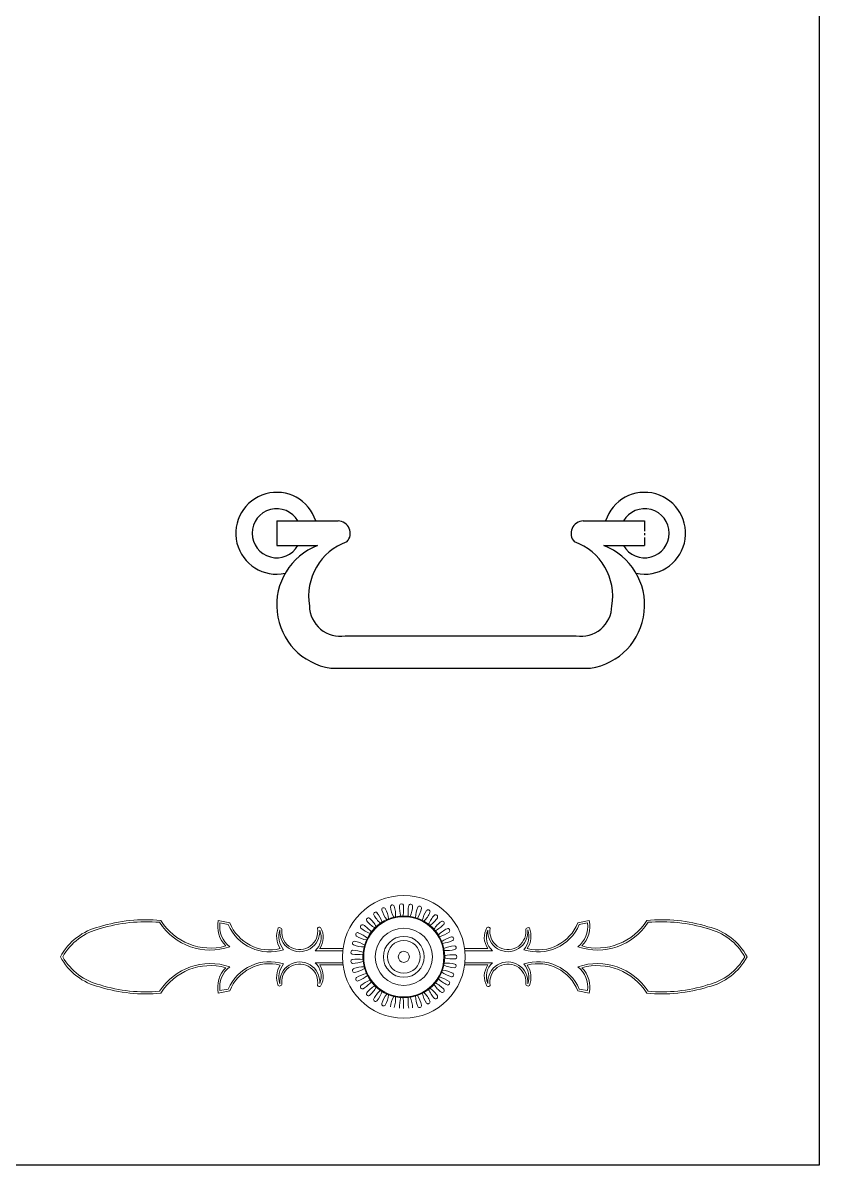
# Model space of a CAD drawing. Header units: millimetres. Extents: x -159345 to -158169, y -77510 to -76933.
# Drawn here: x -158363.8 to -158169, y -77510.4 to -77231.1 of the extents above; entities that cross this region are included whole.
import ezdxf

# ---------------------------------------------------------------- set-up
doc = ezdxf.new("R2010")
doc.units = ezdxf.units.MM
doc.header["$LTSCALE"] = 2
doc.header["$MEASUREMENT"] = 0
doc.linetypes.add('CENTER', pattern=[2, 1.25, -0.25, 0.25, -0.25])
doc.layers.get('0').update_dxf_attribs({"linetype": 'CONTINUOUS'})
doc.layers.add('实线', color=7, linetype='CONTINUOUS', lineweight=30)
doc.layers.add('标注', color=7, linetype='CONTINUOUS', lineweight=25)

msp = doc.modelspace()

# ---------------------------------------------------------------- linework, layer by layer
at = {"color": 0, "lineweight": 5}
for p, q in [((-158315.98, -77450.63), (-158313.17, -77451.15)), ((-158225.23, -77450.63), (-158228.04, -77451.15)), ((-158315.57, -77451.22), (-158313.53, -77451.59)), ((-158225.63, -77451.22), (-158227.68, -77451.59)), ((-158292.31, -77458), (-158285.53, -77458)), ((-158291.18, -77457.5), (-158285.47, -77457.5)), ((-158250.03, -77457.5), (-158255.74, -77457.5)), ((-158248.89, -77458), (-158255.68, -77458)), ((-158292.31, -77460.99), (-158285.53, -77460.99)), ((-158291.18, -77461.49), (-158285.47, -77461.49)), ((-158250.03, -77461.49), (-158255.74, -77461.49)), ((-158248.89, -77460.99), (-158255.68, -77460.99)), ((-158315.98, -77468.36), (-158313.17, -77467.84)), ((-158315.57, -77467.77), (-158313.53, -77467.4)), ((-158225.23, -77468.36), (-158228.04, -77467.84)), ((-158225.63, -77467.77), (-158227.68, -77467.4))]:
    msp.add_line(p, q, dxfattribs=at)
for radius in [15, 10, 9.8, 7, 5, 4, 1.36]:
    msp.add_circle((-158270.6, -77459.5), radius, dxfattribs=at)
for centre, radius, start, end in [((-158275.52, -77447.98), 0.485, 34.0247, 192.3704), ((-158268.91, -77445.77), 7.45, 198.0981, 218.3717), ((-158281.69, -77451.23), 7.45, 7.914, 28.1876), ((-158273.39, -77447.29), 0.485, 23.739, 182.0847), ((-158266.49, -77446.29), 7.45, 187.8124, 208.086), ((-158280.04, -77449.39), 7.45, 357.6283, 17.9019), ((-158264.2, -77447.24), 7.45, 177.5267, 197.8003), ((-158271.16, -77446.99), 0.485, 13.4533, 171.799), ((-158278.08, -77447.86), 7.45, 347.3426, 7.6161), ((-158262.11, -77448.58), 7.45, 167.241, 187.5146), ((-158268.92, -77447.09), 0.485, 3.1676, 161.5133), ((-158275.88, -77446.72), 7.45, 337.0569, 357.3304), ((-158260.3, -77450.27), 7.45, 156.9553, 177.2289), ((-158273.52, -77445.98), 7.45, 326.7711, 347.0447), ((-158266.73, -77447.59), 0.485, 352.8819, 151.2276), ((-158258.82, -77452.26), 7.45, 146.6696, 166.9431), ((-158264.67, -77448.47), 0.485, 342.5962, 140.9419), ((-158333.63, -77489.1), 38.68, 84.6787, 107.0896), ((-158333.63, -77489.1), 38.18, 85.0488, 107.0896), ((-158317.94, -77443.15), 14.7, 212.5462, 288.9673), ((-158317.94, -77443.15), 14.2, 211.5614, 285.4356), ((-158309.35, -77452.06), 6.78, 167.8772, 224.734), ((-158303.41, -77447.32), 10.49, 201.4321, 284.2907), ((-158279.25, -77450.45), 0.485, 54.5962, 212.9419), ((-158273.84, -77446.05), 7.45, 218.6696, 238.9431), ((-158283.89, -77455.66), 7.45, 28.4854, 48.759), ((-158277.5, -77449.05), 0.485, 44.3104, 202.6562), ((-158271.39, -77445.69), 7.45, 208.3839, 228.6574), ((-158282.99, -77453.35), 7.45, 18.1997, 38.4733), ((-158271.06, -77445.68), 7.45, 316.4854, 336.759), ((-158257.72, -77454.48), 7.45, 136.3839, 156.6574), ((-158268.58, -77445.82), 7.45, 306.1997, 326.4733), ((-158257.03, -77456.86), 7.45, 126.0981, 146.3717), ((-158262.8, -77449.71), 0.485, 332.3104, 130.6562), ((-158261.18, -77451.26), 0.485, 322.0247, 120.3704), ((-158237.8, -77447.32), 10.49, 255.7093, 338.5679), ((-158223.26, -77443.15), 14.7, 251.0327, 327.4538), ((-158223.26, -77443.15), 14.2, 254.5644, 328.4386), ((-158231.86, -77452.06), 6.78, 315.266, 12.1228), ((-158207.58, -77489.1), 38.68, 72.9104, 95.3213), ((-158207.58, -77489.1), 38.18, 72.9104, 94.9512), ((-158341.6, -77466.49), 14.76, 103.2976, 151.7275), ((-158341.6, -77466.49), 14.26, 103.2976, 150.6418), ((-158309.35, -77452.06), 6.28, 172.3031, 232.5542), ((-158303.41, -77447.32), 10.99, 202.8938, 288.1482), ((-158296.21, -77454.49), 5.5, 158.169, 213.0178), ((-158301, -77452.92), 0.569, 344.7852, 122.8534), ((-158296.21, -77454.49), 5, 161.2272, 220.9211), ((-158296.06, -77453.34), 4.9, 174.5949, 4.1708), ((-158296.06, -77453.34), 4.4, 176.481, 10.7538), ((-158295.06, -77454.74), 4.26, 310.1442, 24.3388), ((-158291.24, -77452.87), 0.618, 63.0491, 144.7963), ((-158295.06, -77454.74), 4.76, 324.6096, 30.4827), ((-158281.88, -77454.06), 0.485, 75.1676, 233.5133), ((-158284.39, -77460.57), 7.45, 49.0569, 69.3304), ((-158280.73, -77452.14), 0.485, 64.8819, 223.2276), ((-158276.19, -77446.85), 7.45, 228.9553, 249.2289), ((-158284.36, -77458.09), 7.45, 38.7711, 59.0447), ((-158266.17, -77446.4), 7.45, 295.914, 316.1876), ((-158256.78, -77459.33), 7.45, 115.8124, 136.086), ((-158263.9, -77447.4), 7.45, 285.6283, 305.9019), ((-158259.86, -77453.07), 0.485, 311.739, 110.0847), ((-158246.15, -77454.74), 4.76, 149.5173, 215.3904), ((-158246.15, -77454.74), 4.26, 155.6612, 229.8558), ((-158249.97, -77452.87), 0.618, 35.2037, 116.9509), ((-158245.14, -77453.34), 4.9, 175.8292, 5.4051), ((-158245.14, -77453.34), 4.4, 169.2462, 3.519), ((-158237.8, -77447.32), 10.99, 251.8518, 337.1062), ((-158245, -77454.49), 5, 319.0789, 18.7728), ((-158240.2, -77452.92), 0.569, 57.1466, 195.2148), ((-158245, -77454.49), 5.5, 326.9822, 21.831), ((-158231.86, -77452.06), 6.28, 307.4458, 7.6969), ((-158199.61, -77466.49), 14.26, 29.3582, 76.7024), ((-158199.61, -77466.49), 14.76, 28.2725, 76.7024), ((-158282.67, -77456.17), 0.485, 85.4533, 243.799), ((-158280.28, -77449.62), 7.45, 249.5267, 269.8003), ((-158283.98, -77463.01), 7.45, 59.3426, 79.6161), ((-158278.36, -77448.05), 7.45, 239.241, 259.5146), ((-158256.97, -77461.8), 7.45, 105.5267, 125.8003), ((-158261.85, -77448.79), 7.45, 275.3426, 295.6161), ((-158257.6, -77464.2), 7.45, 95.241, 115.5146), ((-158258.88, -77455.1), 0.485, 301.4533, 99.799), ((-158258.29, -77457.26), 0.485, 291.1676, 89.5133), ((-158341.6, -77452.5), 14.76, 208.2725, 256.7024), ((-158341.6, -77452.5), 14.26, 209.3582, 256.7024), ((-158283.07, -77458.37), 0.485, 95.739, 254.0847), ((-158281.89, -77451.5), 7.45, 259.8124, 280.086), ((-158283.13, -77465.35), 7.45, 69.6283, 89.9019), ((-158260.08, -77450.52), 7.45, 265.0569, 285.3304), ((-158258.65, -77466.44), 7.45, 84.9553, 105.2289), ((-158258.08, -77459.5), 0.485, 280.8819, 79.2276), ((-158199.61, -77452.5), 14.26, 283.2976, 330.6418), ((-158199.61, -77452.5), 14.76, 283.2976, 331.7275), ((-158317.94, -77475.84), 14.7, 71.0327, 147.4538), ((-158317.94, -77475.84), 14.2, 74.5644, 148.4386), ((-158309.35, -77466.93), 6.78, 135.266, 192.1228), ((-158309.35, -77466.93), 6.28, 127.4458, 187.6969), ((-158303.41, -77471.67), 10.99, 71.8518, 157.1062), ((-158303.41, -77471.67), 10.49, 75.7093, 158.5679), ((-158296.21, -77464.51), 5.5, 146.9822, 201.831), ((-158296.21, -77464.51), 5, 139.0789, 198.7728), ((-158296.06, -77465.65), 4.9, 355.8292, 185.4051), ((-158296.06, -77465.65), 4.4, 349.2462, 183.519), ((-158295.06, -77464.25), 4.26, 335.6612, 49.8558), ((-158295.06, -77464.25), 4.76, 329.5173, 35.3904), ((-158283.07, -77460.62), 0.485, 106.0247, 264.3704), ((-158281.89, -77467.49), 7.45, 79.914, 100.1876), ((-158283.13, -77453.65), 7.45, 270.0981, 290.3717), ((-158280.28, -77469.37), 7.45, 90.1997, 110.4733), ((-158257.6, -77454.79), 7.45, 244.4854, 264.759), ((-158260.08, -77468.47), 7.45, 74.6696, 94.9431), ((-158258.65, -77452.55), 7.45, 254.7711, 275.0447), ((-158258.29, -77461.73), 0.485, 270.5962, 68.9419), ((-158246.15, -77464.25), 4.76, 144.6096, 210.4827), ((-158246.15, -77464.25), 4.26, 130.1442, 204.3388), ((-158245.14, -77465.65), 4.9, 354.5949, 184.1708), ((-158245.14, -77465.65), 4.4, 356.481, 190.7538), ((-158237.8, -77471.67), 10.99, 22.8938, 108.1482), ((-158245, -77464.51), 5, 341.2272, 40.9211), ((-158237.8, -77471.67), 10.49, 21.4321, 104.2907), ((-158245, -77464.51), 5.5, 338.169, 33.0178), ((-158223.26, -77475.84), 14.7, 32.5462, 108.9673), ((-158231.86, -77466.93), 6.28, 352.3031, 52.5542), ((-158223.26, -77475.84), 14.2, 31.5614, 105.4356), ((-158231.86, -77466.93), 6.78, 347.8772, 44.734), ((-158282.67, -77462.83), 0.485, 116.3104, 274.6562), ((-158283.98, -77455.98), 7.45, 280.3839, 300.6574), ((-158281.88, -77464.93), 0.485, 126.5962, 284.9419), ((-158278.36, -77470.94), 7.45, 100.4854, 120.759), ((-158284.39, -77458.42), 7.45, 290.6696, 310.9431), ((-158256.78, -77459.66), 7.45, 223.914, 244.1876), ((-158263.9, -77471.59), 7.45, 54.0981, 74.3717), ((-158256.97, -77457.19), 7.45, 234.1997, 254.4733), ((-158261.85, -77470.2), 7.45, 64.3839, 84.6574), ((-158258.88, -77463.89), 0.485, 260.3104, 58.6562), ((-158333.63, -77429.89), 38.68, 252.9104, 275.3213), ((-158333.63, -77429.89), 38.18, 252.9104, 274.9512), ((-158301, -77466.07), 0.569, 237.1466, 15.2148), ((-158291.24, -77466.12), 0.618, 215.2037, 296.9509), ((-158280.73, -77466.85), 0.485, 136.8819, 295.2276), ((-158276.19, -77472.14), 7.45, 110.7711, 131.0447), ((-158284.36, -77460.9), 7.45, 300.9553, 321.2289), ((-158273.84, -77472.94), 7.45, 121.0569, 141.3304), ((-158283.89, -77463.33), 7.45, 311.241, 331.5146), ((-158271.39, -77473.3), 7.45, 131.3426, 151.6161), ((-158257.72, -77464.51), 7.45, 203.3426, 223.6161), ((-158268.58, -77473.18), 7.45, 33.5267, 53.8003), ((-158257.03, -77462.13), 7.45, 213.6283, 233.9019), ((-158266.17, -77472.59), 7.45, 43.8124, 64.086), ((-158261.18, -77467.73), 0.485, 239.739, 38.0847), ((-158259.86, -77465.92), 0.485, 250.0247, 48.3704), ((-158249.97, -77466.12), 0.618, 243.0491, 324.7963), ((-158240.2, -77466.07), 0.569, 164.7852, 302.8534), ((-158207.58, -77429.89), 38.68, 264.6787, 287.0896), ((-158207.58, -77429.89), 38.18, 265.0488, 287.0896), ((-158279.25, -77468.54), 0.485, 147.1676, 305.5133), ((-158277.5, -77469.94), 0.485, 157.4533, 315.799), ((-158282.99, -77465.64), 7.45, 321.5267, 341.8003), ((-158268.91, -77473.22), 7.45, 141.6283, 161.9019), ((-158281.69, -77467.76), 7.45, 331.8124, 352.086), ((-158266.49, -77472.7), 7.45, 151.914, 172.1876), ((-158280.04, -77469.6), 7.45, 342.0981, 2.3717), ((-158264.2, -77471.75), 7.45, 162.1997, 182.4733), ((-158278.08, -77471.13), 7.45, 352.3839, 12.6574), ((-158262.11, -77470.41), 7.45, 172.4854, 192.759), ((-158275.88, -77472.28), 7.45, 2.6696, 22.9431), ((-158260.3, -77468.72), 7.45, 182.7711, 203.0447), ((-158273.52, -77473.01), 7.45, 12.9553, 33.2289), ((-158258.82, -77466.73), 7.45, 193.0569, 213.3304), ((-158271.06, -77473.32), 7.45, 23.241, 43.5146), ((-158264.67, -77470.52), 0.485, 219.1676, 17.5133), ((-158262.8, -77469.28), 0.485, 229.4533, 27.799), ((-158275.52, -77471.01), 0.485, 167.739, 326.0847), ((-158266.73, -77471.4), 0.485, 208.8819, 7.2276)]:
    msp.add_arc(centre, radius, start, end, dxfattribs=at)
at = {"layer": '实线', "color": 0, "linetype": 'Continuous'}
for p, q in [((-158301.69, -77352.94), (-158286.69, -77352.94)), ((-158301.69, -77352.94), (-158301.69, -77358.94)), ((-158226.7, -77352.94), (-158211.69, -77352.94)), ((-158301.69, -77358.94), (-158291.69, -77358.94)), ((-158221.69, -77358.94), (-158211.69, -77358.94)), ((-158284.92, -77381.03), (-158256.69, -77381.03)), ((-158256.69, -77381.03), (-158228.47, -77381.03)), ((-158288.48, -77388.94), (-158256.69, -77388.94)), ((-158256.69, -77388.94), (-158224.91, -77388.94))]:
    msp.add_line(p, q, dxfattribs=at)
at = {"layer": '实线', "color": 0, "linetype": 'CENTER'}
msp.add_line((-158211.69, -77352.94), (-158211.69, -77358.94), dxfattribs=at)
at = {"layer": '实线', "color": 0, "linetype": 'Continuous'}
for centre, radius, start, end in [((-158301.69, -77355.94), 10, 17.4578, 281.9816), ((-158211.69, -77355.94), 10, 258.0184, 162.5422), ((-158301.69, -77355.94), 6, 30.0003, 330.0013), ((-158211.69, -77355.94), 6, 209.9987, 149.9996), ((-158286.69, -77355.94), 3, 316.5665, 90), ((-158226.7, -77355.94), 3, 90, 223.4335), ((-158286.09, -77373.51), 15.61, 111.0475, 261.1848), ((-158279.65, -77371.39), 14.24, 109.9874, 189.4302), ((-158233.74, -77371.39), 14.24, 350.5698, 70.0126), ((-158227.3, -77373.51), 15.61, 278.8152, 68.9525), ((-158286.09, -77373.51), 7.61, 181.5723, 278.816), ((-158227.3, -77373.51), 7.61, 261.184, 358.4277)]:
    msp.add_arc(centre, radius, start, end, dxfattribs=at)
at = {"layer": '标注', "color": 7}
msp.add_lwpolyline([(-159344.51, -76933.35), (-158169.01, -76933.35), (-158169.01, -77510.43), (-159344.51, -77510.43)], close=True, dxfattribs=at)

doc.saveas('drawing.dxf')
